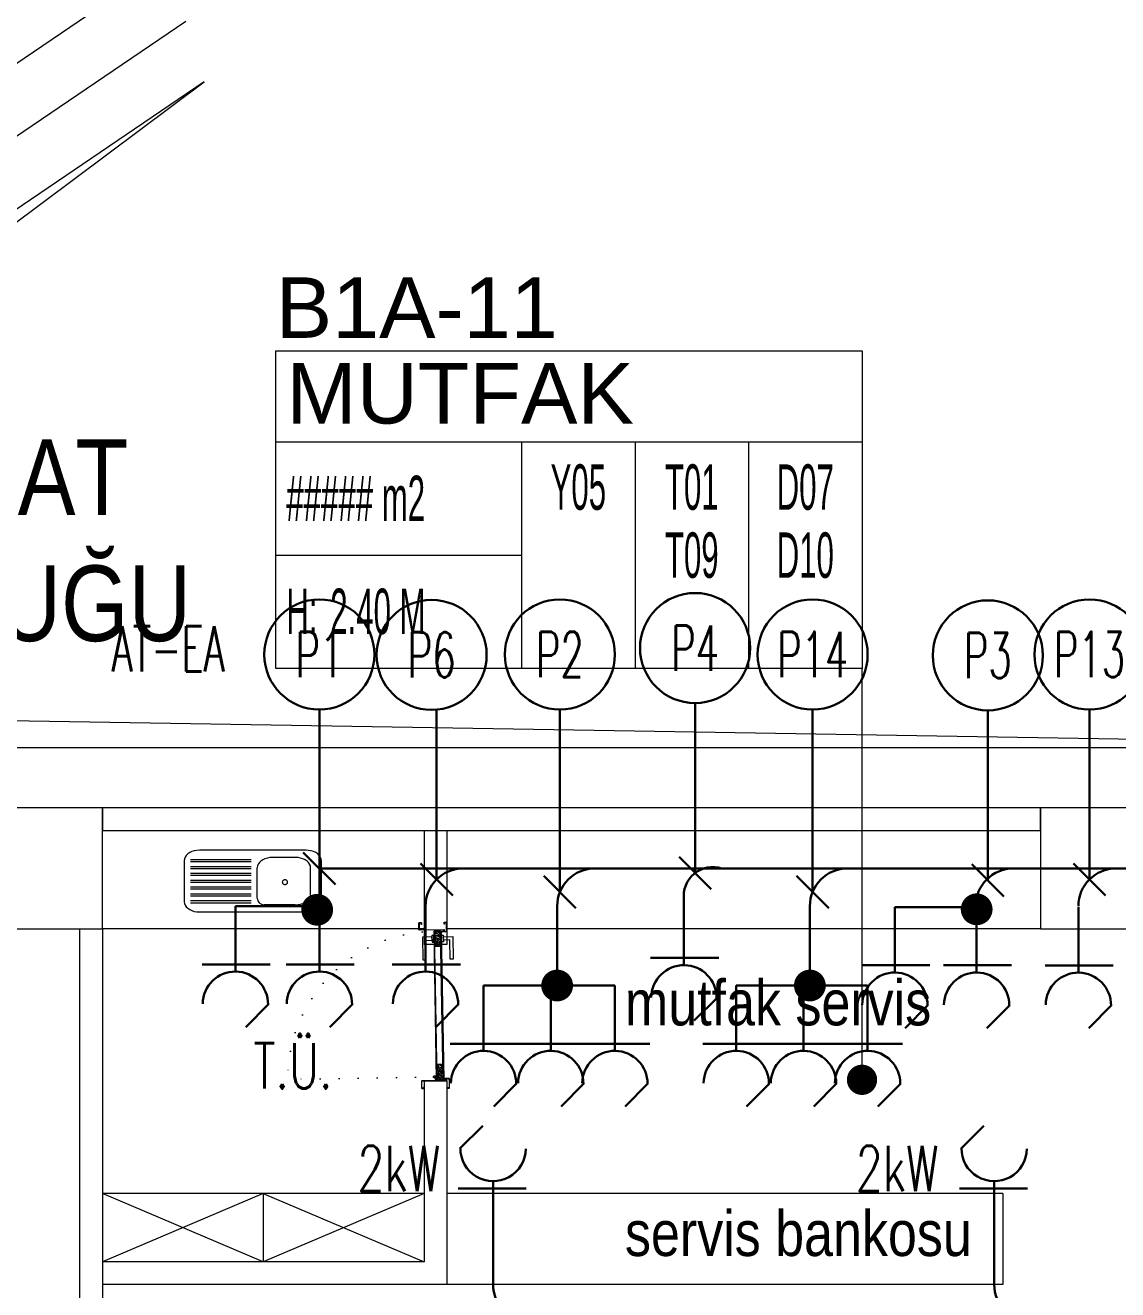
# Model space of a CAD drawing. Header units: metres. Extents: x -13194 to 152406, y -14653 to 29421.
# Drawn here: x 85589 to 86311, y 7751 to 8587 of the extents above; entities that cross this region are included whole.
import ezdxf
from ezdxf.enums import TextEntityAlignment as Align

# ---------------------------------------------------------------- set-up
doc = ezdxf.new("R2010")
doc.units = ezdxf.units.M
doc.header["$LTSCALE"] = 100
doc.header["$MEASUREMENT"] = 0
doc.linetypes.add('DOT2', pattern=[0.125, 0, -0.125])
doc.linetypes.add('HIDDEN', pattern=[0.375, 0.25, -0.125])
doc.layers.get('0').update_dxf_attribs({"color": 9, "lineweight": 9})
for name, color, linetype, lineweight in [('00', 9, 'Continuous', 9), ('01', 9, 'Continuous', 9), ('05', 9, 'Continuous', 9), ('06C @ 1', 9, 'Continuous', 9), ('06D', 9, 'Continuous', 9), ('09', 9, 'Continuous', 9), ('10', 9, 'Continuous', 9), ('12', 9, 'Continuous', 9), ('20', 9, 'DOT2', 9), ('21_mahal200', 9, 'Continuous', 9), ('E-KABLO', 7, 'Continuous', 30), ('E-KAPAKLI PRİZ', 7, 'Continuous', 30), ('E-LINYE', 7, 'Continuous', 30), ('E-YAZI', 7, 'Continuous', 30)]:
    doc.layers.add(name, color=color, linetype=linetype, lineweight=lineweight)
doc.styles.add('Arial', font='arial.ttf', dxfattribs={"height": 2.5})
doc.styles.add('E-YAZI', font='txttw.shx')
doc.styles.add('MuuM_TEXT-STANDART', font='ARIALN.TTF')
doc.dimstyles.new('MuuM_DIM200', dxfattribs={"dimscale": 20, "dimtxt": 2, "dimasz": 1, "dimexe": 1, "dimexo": 1, "dimgap": 1, "dimtad": 1, "dimdec": 1, "dimrnd": 0.5, "dimdsep": 46, "dimtxsty": 'MuuM_TEXT-STANDART', "dimblk": 'ARCHTICK', "dimcen": 0, "dimdle": 0.15, "dimclrd": 256, "dimclre": 256, "dimclrt": 256, "dimadec": 0, "dimazin": 0, "dimtfac": 5, "dimtdec": 1, "dimtix": 1, "dimtmove": 2, "dimatfit": 3, "dimldrblk": 'DOT', "dimfxl": 3, "dimfxlon": 1, "dimtolj": 1, "dimlwd": -1, "dimlwe": -1, "dimarcsym": 0})

# ---------------------------------------------------------------- blocks, each defined once
blk = doc.blocks.new('100_KAPAKLI PRİZ')
at = {"layer": 'E-KAPAKLI PRİZ', "color": 4}
for p, q in [((1.216, 3.6), (0.379, 4.438)), ((0, 2.4), (0, 0)), ((-1.223, 2.136), (1.279, 2.136))]:
    blk.add_line(p, q, dxfattribs=at)
blk.add_arc((0, 3.6), 1.2, 180.7551, 0.7551, dxfattribs=at)
blk = doc.blocks.new('p-kolon_80x80')
blk.add_lwpolyline([(-40, -40), (40, -40), (40, 40), (-40, 40)], close=True)
blk = doc.blocks.new('1.Bod.Ara.Sitatik Elk')
at = {"layer": '01'}
blk.add_lwpolyline([(1694.99, -40), (60, -1150.28), (40, -1163.86), (40, -1188.24), (40, -1370), (40, -1370), (40, -1430), (40, -1430), (40, -1850), (470, -1850), (470, -1890), (40, -1890), (40, -2160), (470, -2160), (470, -2200), (40, -2200), (40, -2200), (40, -2200), (40, -2945), (0, -2945), (0, -1142.67), (1968.94, 194.38)], dxfattribs=at)
for p in [(1600, -600), (2300, -600)]:
    blk.add_blockref('p-kolon_80x80', p, dxfattribs=at)
blk = doc.blocks.new('_ArchTick')
at = {"color": 0, "linetype": 'ByBlock', "const_width": 0.15}
blk.add_lwpolyline([(-0.5, -0.5), (0.5, 0.5)], dxfattribs=at)
blk = doc.blocks.new('_Dot')
at = {"color": 0, "linetype": 'ByBlock', "lineweight": -2}
blk.add_line((-0.5, 0), (-1, 0), dxfattribs=at)
at = {"color": 0, "linetype": 'ByBlock', "const_width": 0.5}
blk.add_lwpolyline([(-0.25, 0, 1), (0.25, 0, 1)], format="xyb", close=True, dxfattribs=at)
blk = doc.blocks.new('0_roomno2')
blk.add_lwpolyline([(19.375, -10.5), (0, -10.5), (0, 0), (19.375, 0)], close=True)
for points in [[(0, -3), (19.375, -3)], [(8.125, -3), (8.125, -10.5)], [(11.875, -3), (11.875, -10.5)], [(15.625, -3), (15.625, -10.5)], [(0, -6.75), (8.125, -6.75)]]:
    blk.add_lwpolyline(points)
at = {"style": 'MuuM_TEXT-STANDART', "width": 0.6}
blk.add_text('H:', height=1.5, dxfattribs=at).set_placement((0.35, -8.608), align=Align.MIDDLE_LEFT)
at = {"style": 'Arial'}
blk.add_attdef('ODANO', (0, 1.17), '', height=2, dxfattribs=at)
blk.add_attdef('MEKANADI', text='', height=2, dxfattribs=at).set_placement((0.35, -3), align=Align.BOTTOM_LEFT)
at = {"style": 'MuuM_TEXT-STANDART', "width": 0.6}
for tag, p in [('YER01', (10, -4.5)), ('TAVAN01', (13.75, -4.5)), ('DUVAR01', (17.5, -4.5)), ('YER02', (10, -6.75)), ('TAVAN02', (13.75, -6.75)), ('DUVAR02', (17.5, -6.75)), ('YER03', (10, -9)), ('TAVAN03', (13.75, -9)), ('DUVAR03', (17.5, -9))]:
    blk.add_attdef(tag, text='', height=1.5, dxfattribs=at).set_placement(p, align=Align.MIDDLE_CENTER)
for tag, p in [('M2', (0.35, -4.875)), ('TEMIZTAVANYUKSEKLIGI', (1.8, -8.608))]:
    blk.add_attdef(tag, text='', height=1.5, dxfattribs=at).set_placement(p, align=Align.MIDDLE_LEFT)
blk = doc.blocks.new('p-kapı kolu')
for points in [[(2.2, 0), (2.2, -1.25), (-2.2, -1.25), (-2.2, 0), (2.2, 0)], [(1.225, -1.25), (1.225, -7.5), (-13.775, -7.5), (-13.775, -5.625), (-1.025, -5.625), (-1.025, -5.625), (-1.025, -1.25), (1.225, -1.25)]]:
    blk.add_lwpolyline(points)
blk = doc.blocks.new('K-AH-01')
at = {"layer": '09'}
h = blk.add_hatch(dxfattribs=at)
h.set_pattern_fill('LOGEND', color=256, scale=10, style=0)
h.set_pattern_definition([(7e-15, (-3944.073, -2726.897), (10, 10), [3, -7]), (7e-15, (-3944.073, -2726.397), (10, 10), [3, -7]), (7e-15, (-3943.573, -2725.397), (10, 10), [2, -8]), (7e-15, (-3943.073, -2724.397), (10, 10), [1.5, -8.5]), (7e-15, (-3943.073, -2723.397), (10, 10), [1, -9]), (7e-15, (-3945.573, -2722.397), (10, 10), [0.5, -2.5, 0.5, -6.5]), (7e-15, (-3944.073, -2721.897), (10, 10), [0.5, -4, 1.5, -4]), (7e-15, (-3942.073, -2721.397), (10, 10), [0.5, -0.5, 0.5, -8.5]), (7e-15, (-3942.573, -2720.897), (10, 10), [0.5, -9.5]), (7e-15, (-3943.073, -2719.897), (10, 10), [1.5, -8.5]), (7e-15, (-3943.073, -2718.897), (10, 10), [2, -8]), (7e-15, (-3943.573, -2717.897), (10, 10), [2.5, -3, 0.5, -4]), (90, (-3947.573, -2723.897), (-10, 10), [0.5, -1, 2.5, -6]), (90, (-3947.073, -2722.897), (-10, 10), [0.5, -0.5, 1.5, -7.5]), (90, (-3946.573, -2718.897), (-10, 10), [1, -9]), (90, (-3946.073, -2722.897), (-10, 10), [2, -3, 0.5, -4.5]), (90, (-3945.573, -2717.397), (-10, 10), [0.5, -9.5]), (90, (-3945.073, -2722.397), (-10, 10), [1.5, -8.5]), (90, (-3944.073, -2721.897), (-10, 10), [1, -9]), (90, (-3943.073, -2721.897), (-10, 10), [0.5, -1.5, 1.5, -6.5]), (90, (-3942.573, -2721.397), (-10, 10), [0.5, -9.5]), (90, (-3942.073, -2723.397), (-10, 10), [1.4, -8.6]), (90, (-3941.573, -2725.397), (-10, 10), [1, -9]), (90, (-3940.573, -2721.397), (-10, 10), [0.5, -9.5]), (90, (-3939.573, -2721.897), (-10, 10), [1.5, -8.5]), (90, (-3938.573, -2721.897), (-10, 10), [1.5, -8.5]), (45, (-3940.073, -2725.8966), (1e-15, 10), [0.7071, -0.7071, 0.7071, -12.020836]), (45, (-3942.073, -2723.3966), (1e-15, 10), [1.4142, -12.727936]), (45, (-3946.073, -2718.3966), (1e-15, 10), [1.4142, -12.727936]), (45, (-3944.073, -2720.8966), (1e-15, 10), [1.4142, -12.727936]), (45, (-3943.573, -2722.8966), (1e-15, 10), [1.4142, -12.727936]), (45, (-3940.573, -2724.8966), (1e-15, 10), [1.4142, -12.727936]), (45, (-3941.573, -2724.3966), (1e-15, 10), [2.12132, -12.020816]), (45, (-3944.573, -2719.8966), (1e-15, 10), [0.7071, -13.435036]), (45, (-3945.073, -2718.8966), (1e-15, 10), [0.7071, -13.435036]), (45, (-3941.073, -2718.8966), (1e-15, 10), [0.7071, -13.435036]), (45, (-3945.073, -2723.8966), (1e-15, 10), [0.7071, -13.435036]), (45, (-3939.573, -2720.3966), (1e-15, 10), [0.7071, -13.435036]), (45, (-3943.073, -2721.3966), (1e-15, 10), [0.7071, -13.435036]), (45, (-3942.073, -2720.3966), (1e-15, 10), [0.7071, -13.435036]), (135, (-3942.573, -2722.3966), (-10, 1e-15), [0.7071, -0.7071, 2.12132, -10.606616]), (135, (-3941.073, -2722.3966), (-10, 1e-15), [0.7071, -13.435036]), (135, (-3941.073, -2725.8966), (-10, 1e-15), [0.7071, -13.435036]), (135, (-3943.073, -2723.3966), (-10, 1e-15), [0.7071, -13.435036]), (135, (-3941.573, -2721.3966), (-10, 1e-15), [0.7071, -13.435036]), (135, (-3944.073, -2723.8966), (-10, 1e-15), [0.7071, -13.435036]), (135, (-3940.073, -2723.8966), (-10, 1e-15), [0.7071, -13.435036]), (135, (-3947.073, -2726.8966), (-10, 1e-15), [0.7071, -13.435036]), (135, (-3946.573, -2726.3966), (-10, 1e-15), [1.4142, -12.727936]), (135, (-3946.073, -2725.8966), (-10, 1e-15), [1.4142, -12.727936]), (135, (-3945.073, -2725.8966), (-10, 1e-15), [1.4142, -12.727936]), (135, (-3944.573, -2724.8966), (-10, 1e-15), [1.4142, -12.727936]), (135, (-3940.573, -2720.8966), (-10, 1e-15), [1.4142, -12.727936]), (135, (-3938.573, -2725.8966), (-10, 1e-15), [1.4142, -12.727936]), (135, (-3938.073, -2717.8966), (-10, 1e-15), [1.4142, -12.727936]), (135, (-3938.073, -2718.8966), (-10, 1e-15), [1.4142, -12.727936]), (135, (-3939.073, -2719.3966), (-10, 1e-15), [1.4142, -12.727936]), (135, (-3946.073, -2719.3966), (-10, 1e-15), [2.12132, -12.020816]), (135, (-3939.573, -2720.3966), (-10, 1e-15), [2.12132, -12.020816]), (26.56505, (-3945.0727, -2717.3966), (10, 4e-09), [1.118, -21.24268]), (26.56505, (-3945.0727, -2722.3966), (10, 4e-09), [1.118, -21.24268]), (26.56505, (-3944.0727, -2719.3966), (10, 4e-09), [1.118, -21.24268]), (26.56505, (-3941.0727, -2726.3966), (10, 4e-09), [1.118, -21.24268]), (26.56505, (-3941.5727, -2725.3966), (10, 4e-09), [1.118, -21.24268]), (26.56505, (-3944.5727, -2723.3966), (10, 4e-09), [1.118, -21.24268]), (26.56505, (-3944.5727, -2718.3966), (10, 4e-09), [1.118, -21.24268]), (26.56505, (-3941.5727, -2721.3966), (10, 4e-09), [2.236, -20.12468]), (63.43495, (-3941.5727, -2719.8966), (5e-10, 10), [1.118, -21.24268]), (63.43495, (-3940.0727, -2722.8966), (5e-10, 10), [1.118, -21.24268]), (63.43495, (-3945.0727, -2720.8966), (5e-10, 10), [1.118, -21.24268]), (63.43495, (-3947.0727, -2720.3966), (5e-10, 10), [1.118, -21.24268]), (63.43495, (-3941.0727, -2722.3966), (5e-10, 10), [1.118, -21.24268]), (63.43495, (-3942.0727, -2722.3966), (5e-10, 10), [1.118, -21.24268]), (63.43495, (-3946.0727, -2720.8966), (5e-10, 10), [2.236, -20.12468]), (63.43495, (-3938.5727, -2724.3966), (5e-10, 10), [2.236, -20.12468]), (63.43495, (-3939.5727, -2723.8966), (5e-10, 10), [2.236, -20.12468]), (116.56505, (-3947.5727, -2725.3966), (-4e-09, 10), [1.118, -21.24268]), (116.56505, (-3947.5727, -2719.8966), (-4e-09, 10), [1.118, -21.24268]), (116.56505, (-3945.5727, -2726.8966), (-4e-09, 10), [1.118, -21.24268]), (116.56505, (-3946.5727, -2717.8966), (-4e-09, 10), [1.118, -21.24268]), (116.56505, (-3945.5727, -2723.8966), (-4e-09, 10), [1.118, -21.24268]), (116.56505, (-3943.5727, -2722.8966), (-4e-09, 10), [1.118, -21.24268]), (116.56505, (-3942.5727, -2720.8966), (-4e-09, 10), [1.118, -21.24268]), (116.56505, (-3947.0727, -2724.8966), (3.2e-06, 10.0000016), [1.118, -21.24268]), (116.56505, (-3944.5727, -2723.3966), (-4e-09, 10), [1.118, -21.24268]), (116.56505, (-3941.5727, -2724.3966), (-4e-09, 10), [1.118, -21.24268]), (116.56505, (-3940.5727, -2723.3966), (-4e-09, 10), [1.118, -21.24268]), (116.56505, (-3938.5727, -2720.3966), (-4e-09, 10), [1.118, -21.24268]), (116.56505, (-3946.0727, -2717.3966), (-4e-09, 10), [1.118, -21.24268]), (116.56505, (-3947.5727, -2717.8966), (-4e-09, 10), [2.236, -20.12468]), (116.56505, (-3946.0727, -2724.8966), (-4e-09, 10), [2.236, -20.12468]), (153.43495, (-3947.5727, -2726.3966), (-10, 5e-10), [1.118, -21.24268]), (153.43495, (-3939.0727, -2726.8966), (-10, 5e-10), [1.118, -21.24268]), (153.43495, (-3939.5727, -2721.8966), (-10, 5e-10), [1.118, -21.24268]), (153.43495, (-3943.5727, -2725.3966), (-10, 5e-10), [1.118, -21.24268]), (153.43495, (-3944.0727, -2726.3966), (-10, 5e-10), [1.118, -21.24268]), (153.43495, (-3943.0727, -2724.3966), (-10, 5e-10), [1.118, -21.24268]), (153.43495, (-3940.0727, -2718.3966), (-10, 5e-10), [1.118, -21.24268]), (153.43495, (-3939.0727, -2717.8966), (-10, 5e-10), [2.236, -20.12468])])
h.paths.add_polyline_path([(10.77, 6.46), (10.77, 2.46), (0.77, 2.46), (0.77, 6.46)])
h = blk.add_hatch(dxfattribs=at)
h.set_pattern_fill('LOGEND', color=256, scale=10, style=0)
h.set_pattern_definition([(7e-15, (-3938.781, -2726.897), (10, 10), [3, -7]), (7e-15, (-3938.781, -2726.397), (10, 10), [3, -7]), (7e-15, (-3938.281, -2725.397), (10, 10), [2, -8]), (7e-15, (-3937.781, -2724.397), (10, 10), [1.5, -8.5]), (7e-15, (-3937.781, -2723.397), (10, 10), [1, -9]), (7e-15, (-3940.281, -2722.397), (10, 10), [0.5, -2.5, 0.5, -6.5]), (7e-15, (-3938.781, -2721.897), (10, 10), [0.5, -4, 1.5, -4]), (7e-15, (-3936.781, -2721.397), (10, 10), [0.5, -0.5, 0.5, -8.5]), (7e-15, (-3937.281, -2720.897), (10, 10), [0.5, -9.5]), (7e-15, (-3937.781, -2719.897), (10, 10), [1.5, -8.5]), (7e-15, (-3937.781, -2718.897), (10, 10), [2, -8]), (7e-15, (-3938.281, -2717.897), (10, 10), [2.5, -3, 0.5, -4]), (90, (-3942.281, -2723.897), (-10, 10), [0.5, -1, 2.5, -6]), (90, (-3941.781, -2722.897), (-10, 10), [0.5, -0.5, 1.5, -7.5]), (90, (-3941.281, -2718.897), (-10, 10), [1, -9]), (90, (-3940.781, -2722.897), (-10, 10), [2, -3, 0.5, -4.5]), (90, (-3940.281, -2717.397), (-10, 10), [0.5, -9.5]), (90, (-3939.781, -2722.397), (-10, 10), [1.5, -8.5]), (90, (-3938.781, -2721.897), (-10, 10), [1, -9]), (90, (-3937.781, -2721.897), (-10, 10), [0.5, -1.5, 1.5, -6.5]), (90, (-3937.281, -2721.397), (-10, 10), [0.5, -9.5]), (90, (-3936.781, -2723.397), (-10, 10), [1.4, -8.6]), (90, (-3936.281, -2725.397), (-10, 10), [1, -9]), (90, (-3935.281, -2721.397), (-10, 10), [0.5, -9.5]), (90, (-3934.281, -2721.897), (-10, 10), [1.5, -8.5]), (90, (-3933.281, -2721.897), (-10, 10), [1.5, -8.5]), (45, (-3934.781, -2725.8966), (1e-15, 10), [0.7071, -0.7071, 0.7071, -12.020836]), (45, (-3936.781, -2723.3966), (1e-15, 10), [1.4142, -12.727936]), (45, (-3940.781, -2718.3966), (1e-15, 10), [1.4142, -12.727936]), (45, (-3938.781, -2720.8966), (1e-15, 10), [1.4142, -12.727936]), (45, (-3938.281, -2722.8966), (1e-15, 10), [1.4142, -12.727936]), (45, (-3935.281, -2724.8966), (1e-15, 10), [1.4142, -12.727936]), (45, (-3936.281, -2724.3966), (1e-15, 10), [2.12132, -12.020816]), (45, (-3939.281, -2719.8966), (1e-15, 10), [0.7071, -13.435036]), (45, (-3939.781, -2718.8966), (1e-15, 10), [0.7071, -13.435036]), (45, (-3935.781, -2718.8966), (1e-15, 10), [0.7071, -13.435036]), (45, (-3939.781, -2723.8966), (1e-15, 10), [0.7071, -13.435036]), (45, (-3934.281, -2720.3966), (1e-15, 10), [0.7071, -13.435036]), (45, (-3937.781, -2721.3966), (1e-15, 10), [0.7071, -13.435036]), (45, (-3936.781, -2720.3966), (1e-15, 10), [0.7071, -13.435036]), (135, (-3937.281, -2722.3966), (-10, 1e-15), [0.7071, -0.7071, 2.12132, -10.606616]), (135, (-3935.781, -2722.3966), (-10, 1e-15), [0.7071, -13.435036]), (135, (-3935.781, -2725.8966), (-10, 1e-15), [0.7071, -13.435036]), (135, (-3937.781, -2723.3966), (-10, 1e-15), [0.7071, -13.435036]), (135, (-3936.281, -2721.3966), (-10, 1e-15), [0.7071, -13.435036]), (135, (-3938.781, -2723.8966), (-10, 1e-15), [0.7071, -13.435036]), (135, (-3934.781, -2723.8966), (-10, 1e-15), [0.7071, -13.435036]), (135, (-3941.781, -2726.8966), (-10, 1e-15), [0.7071, -13.435036]), (135, (-3941.281, -2726.3966), (-10, 1e-15), [1.4142, -12.727936]), (135, (-3940.781, -2725.8966), (-10, 1e-15), [1.4142, -12.727936]), (135, (-3939.781, -2725.8966), (-10, 1e-15), [1.4142, -12.727936]), (135, (-3939.281, -2724.8966), (-10, 1e-15), [1.4142, -12.727936]), (135, (-3935.281, -2720.8966), (-10, 1e-15), [1.4142, -12.727936]), (135, (-3933.281, -2725.8966), (-10, 1e-15), [1.4142, -12.727936]), (135, (-3932.781, -2717.8966), (-10, 1e-15), [1.4142, -12.727936]), (135, (-3932.781, -2718.8966), (-10, 1e-15), [1.4142, -12.727936]), (135, (-3933.781, -2719.3966), (-10, 1e-15), [1.4142, -12.727936]), (135, (-3940.781, -2719.3966), (-10, 1e-15), [2.12132, -12.020816]), (135, (-3934.281, -2720.3966), (-10, 1e-15), [2.12132, -12.020816]), (26.56505, (-3939.7813, -2717.3966), (10, 4e-09), [1.118, -21.24268]), (26.56505, (-3939.7813, -2722.3966), (10, 4e-09), [1.118, -21.24268]), (26.56505, (-3938.7813, -2719.3966), (10, 4e-09), [1.118, -21.24268]), (26.56505, (-3935.7813, -2726.3966), (10, 4e-09), [1.118, -21.24268]), (26.56505, (-3936.2813, -2725.3966), (10, 4e-09), [1.118, -21.24268]), (26.56505, (-3939.2813, -2723.3966), (10, 4e-09), [1.118, -21.24268]), (26.56505, (-3939.2813, -2718.3966), (10, 4e-09), [1.118, -21.24268]), (26.56505, (-3936.2813, -2721.3966), (10, 4e-09), [2.236, -20.12468]), (63.43495, (-3936.2813, -2719.8966), (5e-10, 10), [1.118, -21.24268]), (63.43495, (-3934.7813, -2722.8966), (5e-10, 10), [1.118, -21.24268]), (63.43495, (-3939.7813, -2720.8966), (5e-10, 10), [1.118, -21.24268]), (63.43495, (-3941.7813, -2720.3966), (5e-10, 10), [1.118, -21.24268]), (63.43495, (-3935.7813, -2722.3966), (5e-10, 10), [1.118, -21.24268]), (63.43495, (-3936.7813, -2722.3966), (5e-10, 10), [1.118, -21.24268]), (63.43495, (-3940.7813, -2720.8966), (5e-10, 10), [2.236, -20.12468]), (63.43495, (-3933.2813, -2724.3966), (5e-10, 10), [2.236, -20.12468]), (63.43495, (-3934.2813, -2723.8966), (5e-10, 10), [2.236, -20.12468]), (116.56505, (-3942.2813, -2725.3966), (-4e-09, 10), [1.118, -21.24268]), (116.56505, (-3942.2813, -2719.8966), (-4e-09, 10), [1.118, -21.24268]), (116.56505, (-3940.2813, -2726.8966), (-4e-09, 10), [1.118, -21.24268]), (116.56505, (-3941.2813, -2717.8966), (-4e-09, 10), [1.118, -21.24268]), (116.56505, (-3940.2813, -2723.8966), (-4e-09, 10), [1.118, -21.24268]), (116.56505, (-3938.2813, -2722.8966), (-4e-09, 10), [1.118, -21.24268]), (116.56505, (-3937.2813, -2720.8966), (-4e-09, 10), [1.118, -21.24268]), (116.56505, (-3941.7813, -2724.8966), (3.2e-06, 10.0000016), [1.118, -21.24268]), (116.56505, (-3939.2813, -2723.3966), (-4e-09, 10), [1.118, -21.24268]), (116.56505, (-3936.2813, -2724.3966), (-4e-09, 10), [1.118, -21.24268]), (116.56505, (-3935.2813, -2723.3966), (-4e-09, 10), [1.118, -21.24268]), (116.56505, (-3933.2813, -2720.3966), (-4e-09, 10), [1.118, -21.24268]), (116.56505, (-3940.7813, -2717.3966), (-4e-09, 10), [1.118, -21.24268]), (116.56505, (-3942.2813, -2717.8966), (-4e-09, 10), [2.236, -20.12468]), (116.56505, (-3940.7813, -2724.8966), (-4e-09, 10), [2.236, -20.12468]), (153.43495, (-3942.2813, -2726.3966), (-10, 5e-10), [1.118, -21.24268]), (153.43495, (-3933.7813, -2726.8966), (-10, 5e-10), [1.118, -21.24268]), (153.43495, (-3934.2813, -2721.8966), (-10, 5e-10), [1.118, -21.24268]), (153.43495, (-3938.2813, -2725.3966), (-10, 5e-10), [1.118, -21.24268]), (153.43495, (-3938.7813, -2726.3966), (-10, 5e-10), [1.118, -21.24268]), (153.43495, (-3937.7813, -2724.3966), (-10, 5e-10), [1.118, -21.24268]), (153.43495, (-3934.7813, -2718.3966), (-10, 5e-10), [1.118, -21.24268]), (153.43495, (-3933.7813, -2717.8966), (-10, 5e-10), [2.236, -20.12468])])
h.paths.add_polyline_path([(89.06, 2.47), (89.06, 6.46), (99.06, 6.47), (99.06, 2.47)])
at = {"layer": '10'}
for points in [[(-0.44, -1.7), (1.3, -1.7, 0.414214), (1.6, -1.4), (1.6, 1.1, 0.414214), (1.3, 1.4, 0.414214), (1, 1.1), (1, 0.2), (0.2, 0.2), (0.2, 16.4, 0.414214), (-0.1, 16.7), (-4.6, 16.7, 0.414214), (-4.9, 16.4), (-4.9, 15.3, 0.414214), (-4.6, 15), (-3.5, 15), (-3.5, 15.2), (-4.6, 15.2, -0.414214), (-4.7, 15.3), (-4.7, 16.4, -0.414214), (-4.6, 16.5), (-0.2, 16.5), (-0.1, 16.5, -0.414214), (0, 16.4), (0, 0), (1.2, 0), (1.2, 1.1, -0.414214), (1.3, 1.2, -0.414214), (1.4, 1.1), (1.4, -1.4, -0.414214), (1.3, -1.5), (-0.44, -1.5), (-4.6, -1.5, -0.414214), (-4.7, -1.4), (-4.7, -0.3, -0.414214), (-4.6, -0.2), (-3.5, -0.2), (-3.5, 0), (-4.6, 0, 0.414214), (-4.9, -0.3), (-4.9, -1.4, 0.414214), (-4.6, -1.7)], [(2.15, 7.6), (0.77, 6.96), (0.77, 4.09), (0.57, 4.09), (0.57, 7.09), (2.04, 7.77, -14.796002)], [(100.44, -1.7), (98.7, -1.7, -0.414214), (98.4, -1.4), (98.4, 1.1, -0.414214), (98.7, 1.4, -0.414214), (99, 1.1), (99, 0.2), (99.8, 0.2), (99.8, 16.4, -0.414214), (100.1, 16.7), (104.6, 16.7, -0.414214), (104.9, 16.4), (104.9, 15.3, -0.414214), (104.6, 15), (103.5, 15), (103.5, 15.2), (104.6, 15.2, 0.414214), (104.7, 15.3), (104.7, 16.4, 0.414214), (104.6, 16.5), (100.2, 16.5), (100.1, 16.5, 0.414214), (100, 16.4), (100, 0), (98.8, 0), (98.8, 1.1, 0.414214), (98.7, 1.2, 0.414214), (98.6, 1.1), (98.6, -1.4, 0.414214), (98.7, -1.5), (100.44, -1.5), (104.6, -1.5, 0.414214), (104.7, -1.4), (104.7, -0.3, 0.414214), (104.6, -0.2), (103.5, -0.2), (103.5, 0), (104.6, 0, -0.414214), (104.9, -0.3), (104.9, -1.4, -0.414214), (104.6, -1.7)]]:
    blk.add_lwpolyline(points, format="xyb", close=True, dxfattribs=at)
blk.add_circle((2.72, 8.09), 0.55, dxfattribs=at)
at = {"layer": '12'}
for points in [[(0.77, 6.46), (99.06, 6.47), (99.06, 6.97), (0.77, 6.96)], [(0.77, 2.46), (10.77, 2.46), (10.77, 6.46), (0.77, 6.46)], [(0.77, 2.46), (99.06, 2.46), (99.06, 1.96), (0.77, 1.96)], [(89.06, 2.46), (99.06, 2.46), (99.06, 6.47), (89.06, 6.47)]]:
    blk.add_lwpolyline(points, close=True, dxfattribs=at)
at = {"layer": '20'}
blk.add_lwpolyline([(2.72, 8.09), (2.72, 105.23)], dxfattribs=at)
at = {"layer": '20', "linetype": 'HIDDEN'}
for points in [[(1.97, 6.89), (1.97, 5.39), (3.47, 5.39), (3.47, 6.89)], [(2.17, 7.58), (2.17, 5.59), (3.27, 5.59), (3.27, 7.58)]]:
    blk.add_lwpolyline(points, dxfattribs=at)
at = {"layer": '20'}
blk.add_arc((0.77, 6.96), 98.29, 357.08416, 88.86324, dxfattribs=at)
at = {"layer": '06C @ 1', "xscale": -1, "rotation": 180}
blk.add_blockref('p-kapı kolu', (94.06, 6.97), dxfattribs=at)
at = {"layer": '06C @ 1'}
blk.add_blockref('p-kapı kolu', (94.06, 1.96), dxfattribs=at)
blk = doc.blocks.new('1.Bod.Ara.Mimari Elk')
at = {"layer": '00'}
for p, q in [((1852.56, -575), (1852.56, -650.4)), ((1867.56, -575), (1867.56, -650.4)), ((1867.56, -650.4), (1852.56, -650.4)), ((1852.56, -740.4), (1852.56, -860)), ((1867.56, -740.4), (1867.56, -875)), ((1852.56, -860), (1640, -860)), ((1867.56, -875), (1640, -875))]:
    blk.add_line(p, q, dxfattribs=at)
for points in [[(2260, -560), (1640, -560), (1640, -575), (2260, -575)], [(1640, -640), (1640, -1360), (1625, -1360), (1625, -640)]]:
    blk.add_lwpolyline(points, close=True, dxfattribs=at)
blk.add_lwpolyline([(1852.56, -740.4), (1867.56, -740.4)], dxfattribs=at)
at = {"layer": '05'}
for p, q in [((1852.56, -640), (1640, -640)), ((2260, -640), (1867.56, -640)), ((1852.56, -815), (1640, -815)), ((1746.28, -860), (1640, -815)), ((1746.28, -815), (1640, -860)), ((1746.28, -815), (1746.28, -860)), ((1746.28, -815), (1852.56, -860)), ((1852.56, -815), (1746.28, -860)), ((2235, -815), (1867.56, -815)), ((2235, -815), (2235, -875)), ((2235, -875), (1867.56, -875))]:
    blk.add_line(p, q, dxfattribs=at)
for points in [[(1704.11, -587.98, 0), (1702.37, -588.09, 0), (1700.67, -588.39, 0), (1699.08, -588.9, 0), (1697.65, -589.58, 0), (1696.41, -590.41, 0), (1695.4, -591.39, 0), (1694.66, -592.46, 0), (1694.21, -593.61, 0), (1694.05, -594.79, 0), (1694.05, -594.79, 0)], [(1774.51, -587.98, 0), (1704.11, -587.98, 0)], [(1752.39, -592.75, 0), (1750.64, -592.85, 0), (1748.95, -593.16, 0), (1747.36, -593.66, 0), (1745.92, -594.34, 0), (1744.68, -595.18, 0), (1743.68, -596.15, 0), (1742.94, -597.22, 0), (1742.48, -598.37, 0), (1742.33, -599.55, 0), (1742.33, -599.55, 0)], [(1767.47, -592.75, 0), (1752.39, -592.75, 0)], [(1777.53, -599.55, 0), (1777.38, -598.37, 0), (1776.92, -597.22, 0), (1776.18, -596.15, 0), (1775.18, -595.18, 0), (1773.94, -594.34, 0), (1772.5, -593.66, 0), (1770.91, -593.16, 0), (1769.22, -592.85, 0), (1767.47, -592.75, 0), (1767.47, -592.75, 0)], [(1784.57, -594.79, 0), (1784.42, -593.61, 0), (1783.96, -592.46, 0), (1783.22, -591.39, 0), (1782.22, -590.41, 0), (1780.98, -589.58, 0), (1779.54, -588.9, 0), (1777.95, -588.39, 0), (1776.26, -588.09, 0), (1774.51, -587.98, 0), (1774.51, -587.98, 0)], [(1694.05, -594.79, 0), (1694.05, -622, 0)], [(1698.08, -594.11, 0), (1738.31, -594.11, 0)], [(1698.08, -595.47, 0), (1738.31, -595.47, 0)], [(1698.08, -598.64, 0), (1738.31, -598.64, 0)], [(1698.08, -600, 0), (1738.31, -600, 0)], [(1742.33, -619.61, 0), (1742.33, -599.55, 0)], [(1777.53, -617.24, 0), (1777.53, -599.55, 0)], [(1784.57, -594.79, 0), (1784.57, -622, 0)], [(1698.08, -603.18, 0), (1738.31, -603.18, 0)], [(1698.08, -604.54, 0), (1738.31, -604.54, 0)], [(1698.08, -607.71, 0), (1738.31, -607.71, 0)], [(1698.08, -609.08, 0), (1738.31, -609.08, 0)], [(1762.16, -608.39, 0), (1762, -608.17, 0), (1761.8, -607.97, 0), (1761.56, -607.81, 0), (1761.29, -607.68, 0), (1761, -607.6, 0), (1760.7, -607.56, 0), (1760.4, -607.56, 0), (1760.1, -607.62, 0), (1759.81, -607.71, 0), (1759.55, -607.85, 0), (1759.33, -608.03, 0), (1759.14, -608.24, 0), (1758.99, -608.47, 0), (1758.89, -608.72, 0), (1758.85, -608.98, 0), (1758.86, -609.25, 0), (1758.92, -609.51, 0), (1759.03, -609.76, 0), (1759.19, -609.98, 0), (1759.39, -610.18, 0), (1759.63, -610.34, 0), (1759.9, -610.47, 0), (1760.19, -610.55, 0), (1760.49, -610.59, 0), (1760.79, -610.59, 0), (1761.09, -610.53, 0), (1761.38, -610.43, 0), (1761.64, -610.3, 0), (1761.87, -610.12, 0), (1762.06, -609.91, 0), (1762.2, -609.68, 0), (1762.3, -609.43, 0), (1762.34, -609.17, 0), (1762.33, -608.9, 0), (1762.27, -608.64, 0), (1762.16, -608.39, 0), (1762.16, -608.39, 0)], [(1698.08, -612.25, 0), (1738.31, -612.25, 0)], [(1698.08, -613.61, 0), (1738.31, -613.61, 0)], [(1698.08, -616.79, 0), (1738.31, -616.79, 0)], [(1698.08, -618.15, 0), (1738.31, -618.15, 0)], [(1767.47, -624.04, 0), (1769.22, -623.94, 0), (1770.91, -623.63, 0), (1772.5, -623.13, 0), (1773.94, -622.45, 0), (1775.18, -621.61, 0), (1776.18, -620.64, 0), (1776.92, -619.57, 0), (1777.38, -618.42, 0), (1777.53, -617.24, 0), (1777.53, -617.24, 0)], [(1694.05, -622, 0), (1694.21, -623.18, 0), (1694.66, -624.33, 0), (1695.4, -625.4, 0), (1696.41, -626.37, 0), (1697.65, -627.21, 0), (1699.08, -627.89, 0), (1700.67, -628.39, 0), (1702.37, -628.7, 0), (1704.11, -628.81, 0)], [(1698.08, -621.32, 0), (1738.31, -621.32, 0)], [(1698.08, -622.68, 0), (1738.31, -622.68, 0)], [(1767.37, -624.04, 0), (1746.77, -624.04, 0)], [(1774.51, -628.81, 0), (1776.26, -628.7, 0), (1777.95, -628.39, 0), (1779.54, -627.89, 0), (1780.98, -627.21, 0), (1782.22, -626.37, 0), (1783.22, -625.4, 0), (1783.96, -624.33, 0), (1784.42, -623.18, 0), (1784.57, -622, 0), (1784.57, -622, 0)], [(1704.11, -628.81, 0), (1774.51, -628.81, 0)]]:
    blk.add_polyline3d(points, dxfattribs=at)
blk.add_arc((1746.77, -619.61), 4.44, 180, 270, dxfattribs=at)
at = {"layer": '06D'}
blk.add_lwpolyline([(1707.29, -80), (1059.35, -520), (2644.85, -520), (1151.36, -495.35)], close=True, dxfattribs=at)
at = {"rotation": 90.95868521375048}
blk.add_blockref('K-AH-01', (1867.56, -740.4), dxfattribs=at)
at = {"layer": '21_mahal200'}
ref = blk.add_blockref('0_roomno2', (1754.5, -257.89), dxfattribs=dict(at, xscale=20, yscale=20, zscale=20))
ref.add_attrib('ODANO', 'B1A-11', (1754.5, -249.24), dxfattribs={"layer": '0', "height": 40, "style": 'Arial'})
ref.add_attrib('MEKANADI', 'MUTFAK', dxfattribs={"layer": '0', "height": 40, "style": 'Arial'}).set_placement((1761.5, -317.89), align=Align.BOTTOM_LEFT)
ref.add_attrib('M2', '##### m2', dxfattribs={"layer": '0', "height": 30, "style": 'MuuM_TEXT-STANDART', "width": 0.6}).set_placement((1761.5, -355.39), align=Align.MIDDLE_LEFT)
ref.add_attrib('TEMIZTAVANYUKSEKLIGI', '2.40 M', dxfattribs={"layer": '0', "height": 30, "style": 'MuuM_TEXT-STANDART', "width": 0.6}).set_placement((1790.5, -430.04), align=Align.MIDDLE_LEFT)
ref.add_attrib('YER01', 'Y05', dxfattribs={"layer": '0', "height": 30, "style": 'MuuM_TEXT-STANDART', "width": 0.6}).set_placement((1954.5, -347.89), align=Align.MIDDLE_CENTER)
ref.add_attrib('TAVAN01', 'T01', dxfattribs={"layer": '0', "height": 30, "style": 'MuuM_TEXT-STANDART', "width": 0.6}).set_placement((2029.5, -347.89), align=Align.MIDDLE_CENTER)
ref.add_attrib('DUVAR01', 'D07', dxfattribs={"layer": '0', "height": 30, "style": 'MuuM_TEXT-STANDART', "width": 0.6}).set_placement((2104.5, -347.89), align=Align.MIDDLE_CENTER)
ref.add_attrib('TAVAN02', 'T09', dxfattribs={"layer": '0', "height": 30, "style": 'MuuM_TEXT-STANDART', "width": 0.6}).set_placement((2029.5, -392.89), align=Align.MIDDLE_CENTER)
ref.add_attrib('DUVAR02', 'D10', dxfattribs={"layer": '0', "height": 30, "style": 'MuuM_TEXT-STANDART', "width": 0.6}).set_placement((2104.5, -392.89), align=Align.MIDDLE_CENTER)
at = {"layer": '05', "style": 'MuuM_TEXT-STANDART'}
for s, p in [('mutfak servis', (1985.32, -703.77)), ('servis bankosu', (1985.32, -856.25))]:
    blk.add_text(s, height=30, dxfattribs=at).set_placement(p)
at = {"layer": '21_mahal200', "insert": (1418.47, -316.39), "char_height": 50, "attachment_point": 1, "style": 'MuuM_TEXT-STANDART'}
blk.add_mtext_dynamic_manual_height_columns('TESİSAT BOŞLUĞU', width=273.95, gutter_width=156.51, heights=[0], dxfattribs=at)
at = {"layer": '21_mahal200'}
blk.add_leader([(2142, -739.76), (2142, -467.89)], dimstyle='MuuM_DIM200', override={"dimasz": 1, "dimfxl": 10}, dxfattribs=at)

msp = doc.modelspace()

# ---------------------------------------------------------------- linework, layer by layer
at = {"layer": 'E-KABLO', "color": 6}
for p, q in [((85783.33, 8005), (85783.33, 8030)), ((85783.33, 8030), (85947.13, 8030)), ((85947.13, 8030), (86120.98, 8030)), ((86120.98, 8030), (86437.22, 8030)), ((85727.81, 8005), (85783.33, 8005)), ((86163.72, 8004.37), (86217.78, 8004.37)), ((85898.11, 7780), (85898.11, 7755)), ((86229.36, 7780), (86229.36, 7755))]:
    msp.add_line(p, q, dxfattribs=at)
at = {"layer": 'E-KABLO', "color": 2}
for p, q in [((85940.5, 7957.82), (85940.5, 8005)), ((86107.54, 7957.82), (86107.54, 8005))]:
    msp.add_line(p, q, dxfattribs=at)
at = {"layer": 'E-KABLO', "color": 4}
for p, q in [((85891.85, 7952.57), (85978.65, 7952.57)), ((86058.89, 7952.57), (86145.69, 7952.57))]:
    msp.add_line(p, q, dxfattribs=at)
at = {"layer": 'E-KABLO', "color": 4, "const_width": 10.5}
for points in [[(85776.64, 8002.64, 1), (85787.14, 8002.64, 1)], [(86212.54, 8002.96, 1), (86223.04, 8002.96, 1)], [(85935.25, 7952.57, 1), (85945.75, 7952.57, 1)], [(86102.29, 7952.57, 1), (86112.79, 7952.57, 1)]]:
    msp.add_lwpolyline(points, format="xyb", close=True, dxfattribs=at)
at = {"layer": 'E-KABLO', "color": 6}
for centre, radius, start, end in [((85878.49, 8005), 25, 90, 180), ((85965.5, 8005), 25, 90, 180), ((86043.39, 8011.68), 19.25, 72.12166, 187.30564), ((86132.54, 8005), 25, 90, 180), ((86242.11, 8005), 25, 90, 180), ((86310, 8005), 25, 90, 180), ((85923.11, 7755), 25, 180, 270), ((86254.36, 7755), 25, 180, 270)]:
    msp.add_arc(centre, radius, start, end, dxfattribs=at)
at = {"layer": 'E-LINYE', "color": 7, "linetype": 'Continuous'}
for p, q in [((85783.33, 8135.07), (85783.33, 8030)), ((85860.86, 8135.07), (85860.86, 8022.73)), ((85942.32, 8135.07), (85942.32, 8014.38)), ((86031.67, 8139.31), (86031.67, 8026.96)), ((86109.36, 8135.07), (86109.36, 8014.38)), ((86225.16, 8134.45), (86225.16, 8022.1)), ((86292.37, 8135.07), (86292.37, 8022.73)), ((85793.94, 8019.39), (85772.73, 8040.61)), ((86042.27, 8016.36), (86021.06, 8037.57)), ((85871.47, 8012.12), (85850.26, 8033.34)), ((86235.76, 8011.5), (86214.55, 8032.71)), ((86302.98, 8012.12), (86281.77, 8033.34)), ((85952.93, 8003.77), (85931.72, 8024.99)), ((86119.97, 8003.77), (86098.76, 8024.99))]:
    msp.add_line(p, q, dxfattribs=at)
for centre in [(86031.67, 8175.69), (85783.33, 8171.45), (85857.51, 8171.14), (85942.32, 8171.45), (86109.36, 8171.45), (86225.16, 8170.83), (86292.37, 8171.45)]:
    msp.add_circle(centre, 36.38, dxfattribs=at)

# ---------------------------------------------------------------- block references
for name in ['1.Bod.Ara.Mimari Elk', '1.Bod.Ara.Sitatik Elk']:
    msp.add_blockref(name, (84000, 8630))
at = {"layer": 'E-KAPAKLI PRİZ', "xscale": -18, "yscale": 18, "zscale": 18, "rotation": 180}
for p in [(86024.29, 8009.23), (85727.81, 8005), (85783.33, 8005), (85853.49, 8005), (86163.72, 8004.37), (86217.78, 8004.37), (86285, 8004.31), (85891.85, 7952.57), (85936.26, 7952.57), (85978.65, 7952.57), (86058.89, 7952.57), (86103.3, 7952.57), (86145.69, 7952.57)]:
    msp.add_blockref('100_KAPAKLI PRİZ', p, dxfattribs=at)
at = {"layer": 'E-KAPAKLI PRİZ', "xscale": -18, "yscale": 18, "zscale": 18}
for p in [(85898.11, 7780), (86229.36, 7780)]:
    msp.add_blockref('100_KAPAKLI PRİZ', p, dxfattribs=at)

# ---------------------------------------------------------------- texts
at = {"layer": 'E-LINYE', "color": 3, "linetype": 'Continuous', "style": 'E-YAZI', "width": 0.6}
for s, p in [('AT-EA', (85683.39, 8175.25)), ('P1', (85783.33, 8171.45)), ('P6', (85857.51, 8171.14)), ('P2', (85942.32, 8171.45)), ('P4', (86031.67, 8175.69)), ('P14', (86109.36, 8171.45)), ('P3', (86225.16, 8170.83)), ('P13', (86292.37, 8171.45))]:
    msp.add_text(s, height=30, dxfattribs=at).set_placement(p, align=Align.MIDDLE_CENTER)
at = {"layer": 'E-YAZI', "color": 3, "style": 'E-YAZI', "width": 0.7}
for s, p in [('T.Ü.', (85739.86, 7884.39)), ('2kW', (85808.37, 7816.69)), ('2kW', (86137.75, 7816.69))]:
    msp.add_text(s, height=30, dxfattribs=at).set_placement(p)

doc.saveas('drawing.dxf')
